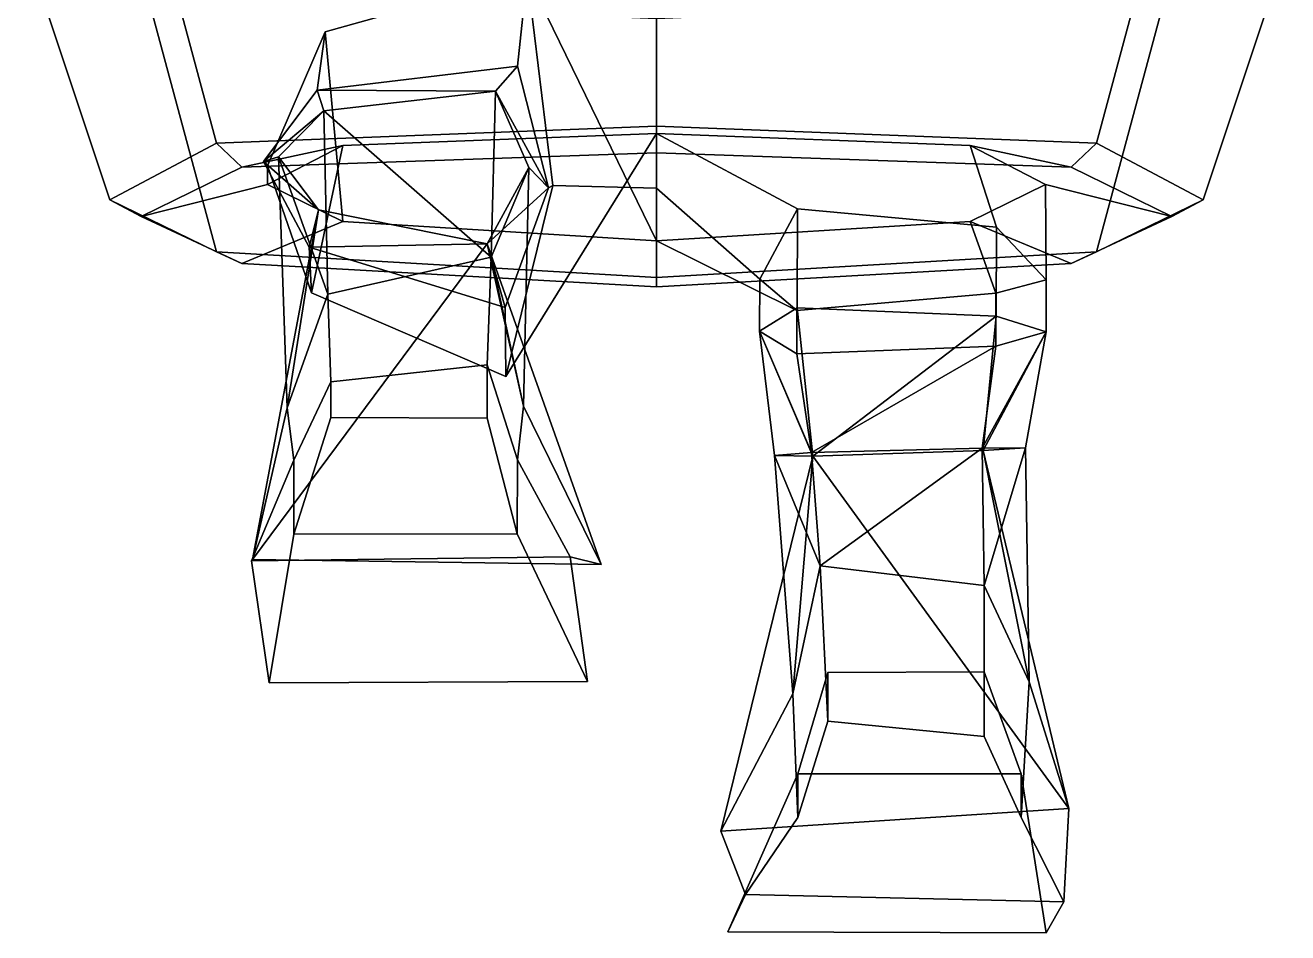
# Model space of a CAD drawing. Extents: x -200 to 180, y -147 to 379.
# Drawn here: x -135.3 to 131, y -146.8 to 44.6 of the extents above; entities that cross this region are included whole.
import ezdxf

# ---------------------------------------------------------------- set-up
doc = ezdxf.new("R2010")
doc.units = 0

msp = doc.modelspace()

# ---------------------------------------------------------------- linework, layer by layer
for points in [[(-94.939972, 19.765305, -100.942963), (-109.392517, 73.371742, -89.496895), (-2.14412, 77.875893, -122.715805), (-2.143898, 23.325203, -134.364578)], [(90.652176, 19.765312, -100.942963), (-2.143898, 23.325203, -134.364578), (-2.14412, 77.875893, -122.715805), (105.104713, 73.371742, -89.496895)], [(-117.474792, 7.80674, -12.119523), (-135.307571, 61.41317, -0.673458), (-109.392517, 73.371742, -89.496895), (-94.939972, 19.765305, -100.942963)], [(113.186996, 7.80674, -12.119523), (90.652176, 19.765312, -100.942963), (105.104713, 73.371742, -89.496895), (131.01976, 61.413185, -0.673458)], [(-109.392517, 50.431267, 80.895752), (-135.307571, 61.41317, -0.673458), (-117.474792, 7.80674, -12.119523), (-94.939972, -3.175171, 69.449684)], [(105.104713, 50.431267, 80.895752), (90.652176, -3.175163, 69.449684), (113.186996, 7.80674, -12.119523), (131.01976, 61.413185, -0.673458)], [(-31.499392, 36.012947, 11.239882), (-29.432922, 55.211678, 27.024073), (-72.030815, 43.252586, 10.783348), (-73.714523, 30.90937, 4.043436)], [(-2.143899, -0.869522, 70.514786), (-68.314209, 3.22683, 46.849316), (-72.030815, 43.252586, 10.783348), (-29.432922, 55.211678, 27.024073)], [(-31.499392, 36.012947, 11.239882), (-24.897579, 10.371925, -3.720948), (-23.977695, 10.86026, -12.476928), (-29.432922, 55.211678, 27.024073)], [(-2.143899, 10.236656, -11.977458), (-2.143899, -0.869522, 70.514786), (-29.432922, 55.211678, 27.024073), (-23.977695, 10.86026, -12.476928)], [(-2.143899, -8.562057, 102.481201), (-2.143902, 46.001289, 114.131584), (-109.392517, 50.431267, 80.895752), (-94.939972, -3.175171, 69.449684)], [(-2.143899, -8.562057, 102.481201), (90.652176, -3.175163, 69.449684), (105.104713, 50.431267, 80.895752), (-2.143902, 46.001289, 114.131584)], [(-73.714523, 30.90937, 4.043436), (-72.030815, 43.252586, 10.783348), (-84.214279, 14.974571, -14.347034), (-85.064735, 15.857666, -6.214422)], [(-68.314209, 3.22683, 46.849316), (-84.192596, 11.072105, -11.4223), (-84.214279, 14.974571, -14.347034), (-72.030815, 43.252586, 10.783348)], [(-36.112522, 30.704933, 40.876629), (-31.499392, 36.012947, 11.239882), (-73.714523, 30.90937, 4.043436)], [(-36.112522, 30.704933, 40.876629), (-24.897579, 10.371925, -3.720948), (-31.499392, 36.012947, 11.239882)], [(-72.293709, 26.582329, 33.846989), (-73.714523, 30.90937, 4.043436), (-85.064735, 15.857666, -6.214422)], [(-36.112522, 30.704933, 40.876629), (-73.714523, 30.90937, 4.043436), (-72.293709, 26.582329, 33.846989)], [(-37.028755, -4.261528, 34.826878), (-36.112522, 30.704933, 40.876629), (-72.293709, 26.582329, 33.846989)], [(-37.028755, -4.261528, 34.826878), (-29.06794, 14.641998, 22.02183), (-36.112522, 30.704933, 40.876629)], [(-36.112522, 30.704933, 40.876629), (-29.06794, 14.641998, 22.02183), (-24.897579, 10.371925, -3.720948)], [(-72.293709, 26.582329, 33.846989), (-85.064735, 15.857666, -6.214422), (-81.893517, 16.854073, 21.628363)], [(-71.503197, -12.067001, 26.663641), (-72.293709, 26.582329, 33.846989), (-81.893517, 16.854073, 21.628363)], [(-71.503197, -12.067001, 26.663641), (-37.028755, -4.261528, 34.826878), (-72.293709, 26.582329, 33.846989)], [(-94.939972, 19.765305, -100.942963), (-2.143898, 23.325203, -134.364578), (-2.143898, 17.708382, -119.913269), (-89.634888, 14.694221, -90.307541)], [(-89.634888, 14.694221, -90.307541), (-2.143898, 17.708382, -119.913269), (-2.143899, 21.787903, -97.775452), (-68.314209, 19.268547, -72.302177)], [(-68.314209, 19.268547, -72.302177), (-2.143899, 21.787903, -97.775452), (-33.913773, -29.445862, -58.362068), (-74.943367, -11.774811, -44.717644)], [(-2.143899, 21.787903, -97.775452), (-2.143899, 10.236656, -11.977458), (-23.977695, 10.86026, -12.476928), (-33.913773, -29.445862, -58.362068)], [(64.026421, 19.268555, -72.302177), (69.551956, 2.045952, -56.246197), (27.624895, 5.885376, -77.728508), (-2.143899, 21.787903, -97.775452)], [(85.347092, 14.694237, -90.307541), (64.026421, 19.268555, -72.302177), (-2.143899, 21.787903, -97.775452), (-2.143898, 17.708382, -119.913269)], [(19.632528, -8.906494, -16.138323), (-2.143899, 10.236656, -11.977458), (-2.143899, 21.787903, -97.775452), (27.624895, 5.885376, -77.728508)], [(90.652176, 19.765312, -100.942963), (85.347092, 14.694237, -90.307541), (-2.143898, 17.708382, -119.913269), (-2.143898, 23.325203, -134.364578)], [(-117.474792, 7.80674, -12.119523), (-94.939972, 19.765305, -100.942963), (-89.634888, 14.694221, -90.307541), (-110.843452, 4.269234, -12.874853)], [(-110.843452, 4.269234, -12.874853), (-89.634888, 14.694221, -90.307541), (-68.314209, 19.268547, -72.302177), (-84.192596, 11.072105, -11.4223)], [(-84.192596, 11.072105, -11.4223), (-68.314209, 19.268547, -72.302177), (-74.943367, -11.774811, -44.717644), (-84.214279, 14.974571, -14.347034)], [(79.9048, 11.072113, -11.4223), (80.077187, -9.034714, -16.08004), (69.551956, 2.045952, -56.246197), (64.026421, 19.268555, -72.302177)], [(106.555649, 4.269234, -12.874853), (79.9048, 11.072113, -11.4223), (64.026421, 19.268555, -72.302177), (85.347092, 14.694237, -90.307541)], [(113.186996, 7.80674, -12.119523), (106.555649, 4.269234, -12.874853), (85.347092, 14.694237, -90.307541), (90.652176, 19.765312, -100.942963)], [(-81.893517, 16.854073, 21.628363), (-85.064735, 15.857666, -6.214422), (-73.416893, 5.689308, 8.729513)], [(-80.06691, -36.04425, 12.555458), (-71.503197, -12.067001, 26.663641), (-81.893517, 16.854073, 21.628363)], [(-80.06691, -36.04425, 12.555458), (-81.893517, 16.854073, 21.628363), (-73.416893, 5.689308, 8.729513)], [(-85.064735, 15.857666, -6.214422), (-84.214279, 14.974571, -14.347034), (-74.943367, -11.774811, -44.717644), (-75.384384, -2.19062, -16.257288)], [(-73.416893, 5.689308, 8.729513), (-85.064735, 15.857666, -6.214422), (-75.384384, -2.19062, -16.257288)], [(-29.06794, 14.641998, 22.02183), (-37.840504, -1.438164, 2.23436), (-24.897579, 10.371925, -3.720948)], [(-30.191698, -35.742149, 11.518308), (-37.840504, -1.438164, 2.23436), (-29.06794, 14.641998, 22.02183)], [(-30.191698, -35.742149, 11.518308), (-29.06794, 14.641998, 22.02183), (-37.028755, -4.261528, 34.826878)], [(-89.634888, -5.607079, 60.482414), (-110.843452, 4.269234, -12.874853), (-84.192596, 11.072105, -11.4223), (-68.314209, 3.22683, 46.849316)], [(-24.897579, 10.371925, -3.720948), (-34.068409, -14.910126, -19.991995), (-33.913773, -29.445862, -58.362068), (-23.977695, 10.86026, -12.476928)], [(64.026421, 3.22683, 46.849316), (69.436317, -11.884193, 23.394979), (80.077187, -9.034714, -16.08004), (79.9048, 11.072113, -11.4223)], [(85.347092, -5.607079, 60.482414), (64.026421, 3.22683, 46.849316), (79.9048, 11.072113, -11.4223), (106.555649, 4.269234, -12.874853)], [(-37.840504, -1.438164, 2.23436), (-34.068409, -14.910126, -19.991995), (-24.897579, 10.371925, -3.720948)], [(19.632528, -8.906494, -16.138323), (27.446995, -15.545616, 44.796379), (-2.143899, -0.869522, 70.514786), (-2.143899, 10.236656, -11.977458)], [(-94.939972, -3.175171, 69.449684), (-117.474792, 7.80674, -12.119523), (-110.843452, 4.269234, -12.874853), (-89.634888, -5.607079, 60.482414)], [(-87.338776, -68.058479, -10.243113), (-80.06691, -36.04425, 12.555458), (-73.416893, 5.689308, 8.729513)], [(-87.338776, -68.058479, -10.243113), (-73.416893, 5.689308, 8.729513), (-37.840504, -1.438164, 2.23436)], [(-73.416893, 5.689308, 8.729513), (-75.384384, -2.19062, -16.257288), (-37.840504, -1.438164, 2.23436)], [(19.601736, -19.883072, -20.645231), (19.632528, -8.906494, -16.138323), (27.624895, 5.885376, -77.728508), (27.546022, -14.936592, -47.472614)], [(69.48745, -16.750534, -38.223171), (27.546022, -14.936592, -47.472614), (27.624895, 5.885376, -77.728508), (69.551956, 2.045952, -56.246197)], [(90.652176, -3.175163, 69.449684), (85.347092, -5.607079, 60.482414), (106.555649, 4.269234, -12.874853), (113.186996, 7.80674, -12.119523)], [(-2.143899, -10.510429, 89.684769), (-89.634888, -5.607079, 60.482414), (-68.314209, 3.22683, 46.849316), (-2.143899, -0.869522, 70.514786)], [(-2.143899, -0.869522, 70.514786), (27.446995, -15.545616, 44.796379), (69.436317, -11.884193, 23.394979), (64.026421, 3.22683, 46.849316)], [(-2.143899, -10.510429, 89.684769), (-2.143899, -0.869522, 70.514786), (64.026421, 3.22683, 46.849316), (85.347092, -5.607079, 60.482414)], [(80.046349, -20.04335, -20.572378), (69.48745, -16.750534, -38.223171), (69.551956, 2.045952, -56.246197), (80.077187, -9.034714, -16.08004)], [(-13.813528, -69.103104, -13.462685), (-87.338776, -68.058479, -10.243113), (-37.840504, -1.438164, 2.23436)], [(-37.840504, -1.438164, 2.23436), (-75.384384, -2.19062, -16.257288), (-34.068409, -14.910126, -19.991995)], [(-75.384384, -2.19062, -16.257288), (-74.943367, -11.774811, -44.717644), (-33.913773, -29.445862, -58.362068), (-34.068409, -14.910126, -19.991995)], [(-13.813528, -69.103104, -13.462685), (-37.840504, -1.438164, 2.23436), (-30.191698, -35.742149, 11.518308)], [(-2.143899, -8.562057, 102.481201), (-94.939972, -3.175171, 69.449684), (-89.634888, -5.607079, 60.482414), (-2.143899, -10.510429, 89.684769)], [(-37.028755, -4.261528, 34.826878), (-71.503197, -12.067001, 26.663641), (-70.823257, -30.596336, 56.023006), (-37.839916, -27.015121, 56.658791)], [(-30.191698, -35.742149, 11.518308), (-37.028755, -4.261528, 34.826878), (-37.839916, -27.015121, 56.658791), (-31.496702, -47.048805, 61.042801)], [(-2.143899, -8.562057, 102.481201), (-2.143899, -10.510429, 89.684769), (85.347092, -5.607079, 60.482414), (90.652176, -3.175163, 69.449684)], [(27.450401, -24.666191, 5.092381), (27.446995, -15.545616, 44.796379), (19.632528, -8.906494, -16.138323), (19.601736, -19.883072, -20.645231)], [(69.425293, -23.074768, -4.055926), (80.046349, -20.04335, -20.572378), (80.077187, -9.034714, -16.08004), (69.436317, -11.884193, 23.394979)], [(-80.06691, -36.04425, 12.555458), (-78.636574, -47.124649, 61.008911), (-70.823257, -30.596336, 56.023006), (-71.503197, -12.067001, 26.663641)], [(27.450401, -24.666191, 5.092381), (69.425293, -23.074768, -4.055926), (69.436317, -11.884193, 23.394979), (27.446995, -15.545616, 44.796379)], [(30.852749, -46.242905, -36.671558), (19.601736, -19.883072, -20.645231), (27.546022, -14.936592, -47.472614)], [(30.852749, -46.242905, -36.671558), (27.546022, -14.936592, -47.472614), (69.48745, -16.750534, -38.223171)], [(66.734901, -45.038818, -27.956264), (30.852749, -46.242905, -36.671558), (69.48745, -16.750534, -38.223171)], [(66.734901, -45.038818, -27.956264), (69.48745, -16.750534, -38.223171), (80.046349, -20.04335, -20.572378)], [(30.527479, -45.508904, 12.313949), (27.450401, -24.666191, 5.092381), (19.601736, -19.883072, -20.645231)], [(30.527479, -45.508904, 12.313949), (19.601736, -19.883072, -20.645231), (22.783073, -46.104713, -11.69356)], [(22.783073, -46.104713, -11.69356), (19.601736, -19.883072, -20.645231), (30.852749, -46.242905, -36.671558)], [(66.523476, -44.561714, 3.884315), (80.046349, -20.04335, -20.572378), (69.425293, -23.074768, -4.055926)], [(66.523476, -44.561714, 3.884315), (75.697418, -44.521011, -11.483262), (80.046349, -20.04335, -20.572378)], [(75.697418, -44.521011, -11.483262), (66.734901, -45.038818, -27.956264), (80.046349, -20.04335, -20.572378)], [(30.527479, -45.508904, 12.313949), (69.425293, -23.074768, -4.055926), (27.450401, -24.666191, 5.092381)], [(30.527479, -45.508904, 12.313949), (66.523476, -44.561714, 3.884315), (69.425293, -23.074768, -4.055926)], [(-37.863266, -38.222298, 114.220528), (-37.839916, -27.015121, 56.658791), (-70.823257, -30.596336, 56.023006), (-70.853058, -38.102448, 114.26339)], [(-31.514547, -62.616226, 120.704735), (-31.496702, -47.048805, 61.042801), (-37.839916, -27.015121, 56.658791), (-37.863266, -38.222298, 114.220528)], [(-78.654419, -62.692062, 120.670845), (-70.853058, -38.102448, 114.26339), (-70.823257, -30.596336, 56.023006), (-78.636574, -47.124649, 61.008911)], [(-87.338776, -68.058479, -10.243113), (-87.574883, -68.32991, 49.843704), (-78.636574, -47.124649, 61.008911), (-80.06691, -36.04425, 12.555458)], [(-13.813528, -69.103104, -13.462685), (-30.191698, -35.742149, 11.518308), (-31.496702, -47.048805, 61.042801), (-20.390177, -67.4879, 46.278038)], [(-31.514547, -62.616226, 120.704735), (-37.863266, -38.222298, 114.220528), (-70.853058, -38.102448, 114.26339), (-78.654419, -62.692062, 120.670845)], [(32.367653, -69.419304, -0.740404), (66.523476, -44.561714, 3.884315), (30.527479, -45.508904, 12.313949)], [(84.849411, -120.581841, -55.218109), (30.852749, -46.242905, -36.671558), (66.734901, -45.038818, -27.956264)], [(66.999763, -73.513687, -10.302269), (66.523476, -44.561714, 3.884315), (32.367653, -69.419304, -0.740404)], [(66.999763, -73.513687, -10.302269), (75.697418, -44.521011, -11.483262), (66.523476, -44.561714, 3.884315)], [(76.460289, -93.875084, -27.948067), (66.734901, -45.038818, -27.956264), (75.697418, -44.521011, -11.483262)], [(84.849411, -120.581841, -55.218109), (66.734901, -45.038818, -27.956264), (76.460289, -93.875084, -27.948067)], [(76.460289, -93.875084, -27.948067), (75.697418, -44.521011, -11.483262), (66.999763, -73.513687, -10.302269)], [(-83.871872, -94.042931, 108.59967), (-78.654419, -62.692062, 120.670845), (-78.636574, -47.124649, 61.008911), (-87.574883, -68.32991, 49.843704)], [(-16.688913, -93.761909, 108.714554), (-20.390177, -67.4879, 46.278038), (-31.496702, -47.048805, 61.042801), (-31.514547, -62.616226, 120.704735)], [(11.435074, -125.373863, -57.474194), (26.634066, -96.347267, -28.214706), (30.852749, -46.242905, -36.671558)], [(11.435074, -125.373863, -57.474194), (30.852749, -46.242905, -36.671558), (84.849411, -120.581841, -55.218109)], [(32.367653, -69.419304, -0.740404), (30.527479, -45.508904, 12.313949), (22.783073, -46.104713, -11.69356)], [(26.634066, -96.347267, -28.214706), (32.367653, -69.419304, -0.740404), (22.783073, -46.104713, -11.69356)], [(26.634066, -96.347267, -28.214706), (22.783073, -46.104713, -11.69356), (30.852749, -46.242905, -36.671558)], [(-16.688913, -93.761909, 108.714554), (-31.514547, -62.616226, 120.704735), (-78.654419, -62.692062, 120.670845), (-83.871872, -94.042931, 108.59967)], [(-87.338776, -68.058479, -10.243113), (-13.813528, -69.103104, -13.462685), (-20.390177, -67.4879, 46.278038), (-87.574883, -68.32991, 49.843704)], [(-83.871872, -94.042931, 108.59967), (-87.574883, -68.32991, 49.843704), (-20.390177, -67.4879, 46.278038), (-16.688913, -93.761909, 108.714554)], [(26.634066, -96.347267, -28.214706), (27.673775, -122.432899, 12.936682), (33.987896, -102.119408, 13.332848), (32.367653, -69.419304, -0.740404)], [(32.367653, -69.419304, -0.740404), (33.987896, -102.119408, 13.332848), (66.977409, -105.37664, 11.931128), (66.999763, -73.513687, -10.302269)], [(76.460289, -93.875084, -27.948067), (66.999763, -73.513687, -10.302269), (66.977409, -105.37664, 11.931128), (74.813721, -122.432884, 12.936683)], [(27.673779, -113.252403, 69.759018), (33.9879, -91.901497, 56.279949), (33.987896, -102.119408, 13.332848), (27.673775, -122.432899, 12.936682)], [(27.673779, -113.252403, 69.759018), (74.813728, -113.252403, 69.759018), (66.977417, -91.71656, 56.291786), (33.9879, -91.901497, 56.279949)], [(33.9879, -91.901497, 56.279949), (66.977417, -91.71656, 56.291786), (66.977409, -105.37664, 11.931128), (33.987896, -102.119408, 13.332848)], [(74.813728, -113.252403, 69.759018), (74.813721, -122.432884, 12.936683), (66.977409, -105.37664, 11.931128), (66.977417, -91.71656, 56.291786)], [(84.849411, -120.581841, -55.218109), (76.460289, -93.875084, -27.948067), (74.813721, -122.432884, 12.936683), (83.794151, -140.274078, -2.689213)], [(11.435074, -125.373863, -57.474194), (16.610765, -138.735229, -6.001059), (27.673775, -122.432899, 12.936682), (26.634066, -96.347267, -28.214706)], [(12.906893, -146.584106, 67.62532), (80.090294, -146.769073, 67.61348), (74.813728, -113.252403, 69.759018), (27.673779, -113.252403, 69.759018)], [(12.906893, -146.584106, 67.62532), (27.673779, -113.252403, 69.759018), (27.673775, -122.432899, 12.936682), (16.610765, -138.735229, -6.001059)], [(80.090294, -146.769073, 67.61348), (83.794151, -140.274078, -2.689213), (74.813721, -122.432884, 12.936683), (74.813728, -113.252403, 69.759018)], [(84.849411, -120.581841, -55.218109), (83.794151, -140.274078, -2.689213), (16.610765, -138.735229, -6.001059), (11.435074, -125.373863, -57.474194)], [(80.090294, -146.769073, 67.61348), (12.906893, -146.584106, 67.62532), (16.610765, -138.735229, -6.001059), (83.794151, -140.274078, -2.689213)]]:
    msp.add_3dface(points)

doc.saveas('drawing.dxf')
